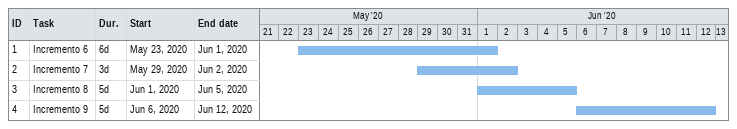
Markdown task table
| ID | Task | Duration | Start | Finish |
|---|---|---|---|---|
| 1 | Incremento 6 | 6d | 2020-05-23 | 2020-06-01 |
| 2 | Incremento 7 | 3d | 2020-05-29 | 2020-06-02 |
| 3 | Incremento 8 | 5d | 2020-06-01 | 2020-06-05 |
| 4 | Incremento 9 | 5d | 2020-06-06 | 2020-06-12 |
